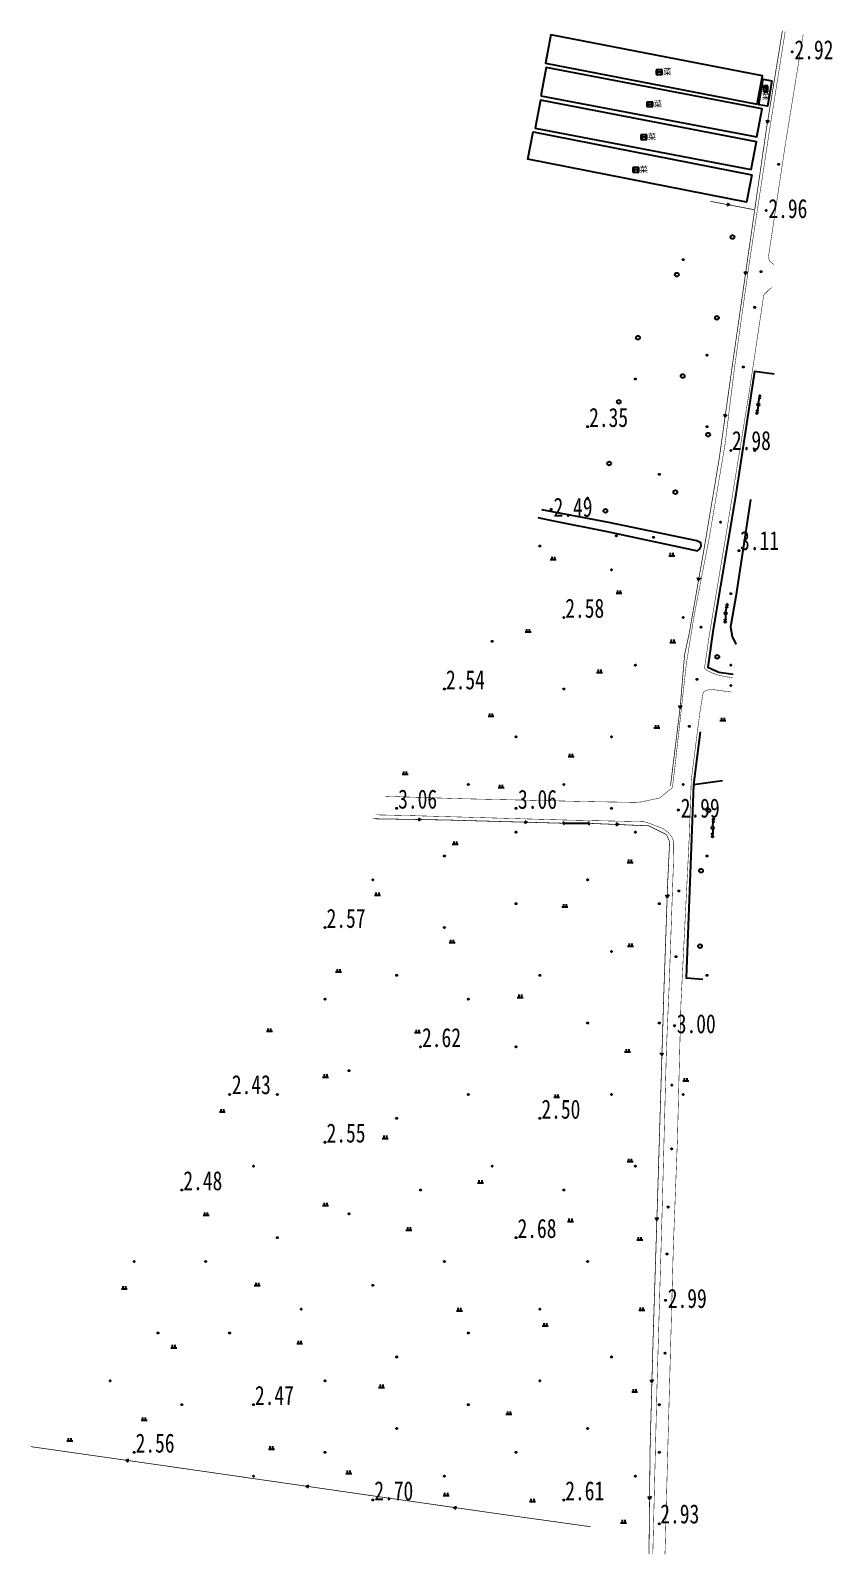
# Model space of a CAD drawing. Header units: metres. Extents: x 494039 to 619385, y 3351420 to 3402703.
# Drawn here: x 517618.3 to 517786.3, y 3367083.5 to 3367403 of the extents above; entities that cross this region are included whole.
import ezdxf
from ezdxf.enums import TextEntityAlignment as Align

# ---------------------------------------------------------------- set-up
doc = ezdxf.new("R2010")
doc.units = ezdxf.units.M
for name, pattern in [('2180', [0]), ('2450', [0]), ('8521', [0]), ('8522', [0]), ('9610', [0])]:
    doc.linetypes.add(name, pattern=pattern)
for name, color, linetype in [('220200', 130, 'Continuous'), ('220900', 130, '2180'), ('261302', 130, 'Continuous'), ('330400', 8, 'Continuous'), ('380202', 8, '2450'), ('420500', 8, 'Continuous'), ('541000', 8, 'Continuous'), ('720100', 8, 'Continuous'), ('760201', 8, '8521'), ('760202', 8, '8522'), ('810100', 8, '9610'), ('810302', 8, 'Continuous'), ('810501', 8, 'Continuous')]:
    doc.layers.add(name, color=color, linetype=linetype)

# ---------------------------------------------------------------- blocks, each defined once
blk = doc.blocks.new('gy')
blk.add_line((0.5, 0), (4, 0))
for points in [[(2.31, 0.41), (3, 0), (2.31, -0.41)], [(3.31, 0.4), (4, 0), (3.31, -0.4)]]:
    blk.add_lwpolyline(points)
blk.add_circle((0, 0), 0.5)
blk = doc.blocks.new('v1')
blk.add_circle((0, 0), 0.8)
blk = doc.blocks.new('vm')
at = {"linetype": 'Continuous'}
for p, q in [((1.25, 0), (-1.25, 0)), ((-0.5, 0), (-0.5, 1.3)), ((0.5, 1.3), (0.5, 0))]:
    blk.add_line(p, q, dxfattribs=at)
blk = doc.blocks.new('mf')
for p, q in [((1.25, 0.95), (-1.25, 0.95)), ((-1.25, 0.95), (-1.25, -0.95)), ((0.5, 0), (-0.5, 0)), ((1.25, -0.95), (1.25, 0.95)), ((-1.25, -0.95), (1.25, -0.95))]:
    blk.add_line(p, q)
at = {"flags": 128}
for points in [[(-1.25, -0.95), (-0.5, 0), (-1.25, 0.95)], [(1.25, -0.95), (0.5, 0), (1.25, 0.95)]]:
    blk.add_lwpolyline(points, dxfattribs=at)
blk = doc.blocks.new('y48')
at = {"layer": '330400'}
blk.add_blockref('mf', (-1.55, 0.01), dxfattribs=at)
blk.add_text('菜', height=2.5).set_placement((0.11, -1.07))
blk = doc.blocks.new('y49')
at = {"layer": '330400', "rotation": 90}
blk.add_blockref('mf', (-0.01, 1.62), dxfattribs=at)
blk.add_text('菜', height=2.5).set_placement((-1.62, -2.76))
blk = doc.blocks.new('zy')
at = {"layer": '261302', "flags": 128}
blk.add_lwpolyline([(-1.04, 0.6), (0, 0), (0, 0), (-1.04, -0.6)], dxfattribs=at)
blk = doc.blocks.new('p_point')
for radius in [0.25, 0.2, 0.15, 0.1, 0.05]:
    blk.add_circle((0, 0), radius)
blk.add_point((0, 0))
blk = doc.blocks.new('1-1&1-2&1-5')
at = {"layer": '220200', "color": 130, "const_width": 0.15, "flags": 128}
for points, elevation in [([(517775.77, 3367402.88), (517772.42, 3367382.27), (517769.77, 3367363.93), (517765.41, 3367333.58), (517762.49, 3367312.88), (517759.32, 3367294), (517756.25, 3367276.55), (517755.29, 3367272.1), (517754.38, 3367261.22), (517752.34, 3367244.62)], 2.67), ([(517769.81, 3367365.4), (517760.68, 3367367.14)], 2.52), ([(517730.19, 3367236.76), (517705.36, 3367237.45), (517690.11, 3367237.71)], 2.96), ([(517750.91, 3367200.36), (517751.75, 3367224.5), (517752.16, 3367232.88), (517751.52, 3367234.35), (517747.8, 3367236.23), (517735.04, 3367236.76)], 2.96), ([(517747.83, 3367083.62), (517748.06, 3367105.5), (517748.7, 3367129.01), (517749.68, 3367159.87), (517750.91, 3367200.36)], 2.83), ([(517735.58, 3367089.31), (517716.57, 3367091.97), (517691.19, 3367095.61), (517650.02, 3367101.56), (517618.35, 3367106.09)], 3.02)]:
    blk.add_lwpolyline(points, dxfattribs=dict(at, elevation=elevation))
at = {"layer": '220900', "color": 130, "linetype": 'Continuous', "elevation": 2.96, "flags": 128}
for points in [[(517730.19, 3367236.76), (517729.81, 3367237.09)], [(517730.19, 3367236.76), (517729.82, 3367236.42)], [(517735.04, 3367236.76), (517735.39, 3367237.15)], [(517735.04, 3367236.76), (517735.4, 3367236.42)]]:
    blk.add_lwpolyline(points, dxfattribs=at)
at = {"layer": '220900', "color": 130, "elevation": 2.96, "flags": 128}
blk.add_lwpolyline([(517730.19, 3367236.76), (517735.04, 3367236.76)], dxfattribs=at)
at = {"layer": '330400', "color": 8, "flags": 128}
for points, elevation in [([(517770.49, 3367387.5), (517771.64, 3367393.45), (517727.27, 3367402.06), (517726.12, 3367396.11)], 2.94), ([(517725.17, 3367389.27), (517770.43, 3367380.65), (517771.55, 3367386.56), (517726.29, 3367395.18)], 2.94), ([(517773.57, 3367392.43), (517772.69, 3367387.06), (517770.87, 3367387.35), (517771.75, 3367392.73)], 2.94), ([(517769.21, 3367373.78), (517770.33, 3367379.61), (517725.09, 3367388.31), (517723.97, 3367382.48)], 2.98), ([(517769.4, 3367372.66), (517768.27, 3367366.94), (517722.45, 3367375.98), (517723.58, 3367381.7)], 2.86)]:
    blk.add_lwpolyline(points, close=True, dxfattribs=dict(at, elevation=elevation))
at = {"layer": '380202', "color": 8, "flags": 128}
for points, elevation in [([(517774.08, 3367330.92), (517769.91, 3367331.49), (517765.85, 3367304.83), (517761.28, 3367277.39), (517760.13, 3367269.51), (517762.45, 3367268.45), (517765.47, 3367268.02)], 3.96), ([(517758.52, 3367255.91), (517757.17, 3367244.92), (517756.76, 3367233.56), (517755.65, 3367204.35), (517759.12, 3367204.1)], 4.48)]:
    blk.add_lwpolyline(points, dxfattribs=dict(at, elevation=elevation))
at = {"layer": '420500', "color": 8, "const_width": 0.1, "flags": 128}
for points, elevation in [([(517752.74, 3367244.24), (517753.27, 3367248.64), (517755.7, 3367270.54), (517757.32, 3367280.46), (517760.43, 3367296.5), (517763.75, 3367316.13), (517765.76, 3367332.38), (517768.81, 3367354.03), (517773.19, 3367382.77), (517776.37, 3367402.78)], 3.25), ([(517780.14, 3367402.17), (517776.36, 3367378.89), (517772.86, 3367355.53)], 3.29), ([(517772.86, 3367355.53), (517773.04, 3367354.66), (517774, 3367353.88)], 3.05), ([(517773.52, 3367349.07), (517772.68, 3367348.33), (517771.88, 3367347.53), (517768.89, 3367327.59), (517764.3, 3367299.25), (517760.52, 3367276.55), (517759.45, 3367269.19), (517760.12, 3367268.73), (517761.93, 3367267.91), (517764, 3367267.47), (517765.39, 3367267.25)], 2.86), ([(517765.1, 3367264.27), (517760.95, 3367264.83), (517759.87, 3367264.64), (517759.18, 3367264.22), (517758.45, 3367259.72), (517756.69, 3367245.87), (517756.27, 3367233.95), (517754.51, 3367198.66)], 3.02), ([(517752.04, 3367202.37), (517752.98, 3367229.26), (517753, 3367232.9), (517752.62, 3367233.9), (517751.87, 3367234.83), (517750.72, 3367235.67), (517747.71, 3367236.83), (517746.71, 3367237.1), (517730.88, 3367237.43), (517697.96, 3367238.37), (517690.56, 3367238.53)], 3.17), ([(517748.63, 3367083.6), (517749.5, 3367118.39), (517750.55, 3367154.24), (517751.49, 3367189.52), (517752.04, 3367202.37)], 3.22), ([(517754.51, 3367198.66), (517753.79, 3367170.53), (517752.93, 3367147.99), (517751.92, 3367111.07), (517751.18, 3367083.53)], 3.1)]:
    blk.add_lwpolyline(points, dxfattribs=dict(at, elevation=elevation))
at = {"layer": '720100', "color": 8}
for p in [(517777.82, 3367398.49, 2.92), (517772.36, 3367365.2, 2.96), (517771.3, 3367352.39, 2.93), (517767.58, 3367332.42, 2.96), (517727.35, 3367302.58, 2.49), (517762.81, 3367299.87, 3), (517740.98, 3367297.03, 2.37), (517748.79, 3367296.7, 2.31), (517758.72, 3367277.87, 2.9), (517757.9, 3367266.95, 2.95), (517764.97, 3367265.66, 2.96), (517756.29, 3367257.09, 2.97), (517753.99, 3367239.54, 2.99), (517754.09, 3367222.56, 2.97), (517753.49, 3367208.79, 2.97), (517753.17, 3367194.32, 3), (517752.62, 3367181.88, 2.96), (517752.57, 3367168.52, 2.97), (517751.84, 3367156.31, 2.96), (517751.61, 3367146.48, 2.99), (517751.29, 3367136.75, 2.99), (517751.19, 3367125.68, 2.94)]:
    blk.add_point(p, dxfattribs=at)
at = {"layer": '720100', "color": 8, "linetype": 'Continuous', "lineweight": 0}
for p in [(517774.98, 3367374.9, 2.91), (517754.98, 3367354.9, 2.21), (517769.98, 3367344.9, 2.94), (517759.98, 3367334.9, 2.53), (517744.98, 3367329.9, 2.56), (517734.98, 3367319.9, 2.35), (517759.98, 3367319.9, 2.59), (517764.98, 3367314.9, 2.98), (517769.98, 3367314.9, 2.95), (517749.98, 3367309.9, 2.21), (517734.98, 3367304.9, 2.22), (517724.98, 3367294.9, 2.29), (517766.7, 3367293.92, 3.11), (517739.98, 3367289.9, 2.34), (517764.98, 3367284.9, 3.1), (517729.98, 3367279.9, 2.58), (517754.98, 3367279.9, 2.9), (517714.98, 3367274.9, 2.44), (517744.98, 3367269.9, 2.54), (517764.98, 3367269.9, 2.99), (517704.98, 3367264.9, 2.54), (517729.98, 3367264.9, 2.42), (517719.98, 3367254.9, 2.45), (517739.98, 3367254.9, 2.41), (517709.98, 3367244.9, 2.41), (517729.98, 3367244.9, 2.51), (517754.98, 3367244.9, 2.95), (517694.98, 3367239.9, 3.06), (517719.98, 3367239.9, 3.06), (517739.98, 3367239.9, 2.97), (517719.98, 3367234.9, 2.57), (517744.98, 3367234.9, 2.55), (517704.98, 3367229.9, 2.52), (517759.98, 3367229.9, 2.87), (517689.98, 3367224.9, 2.67), (517734.98, 3367224.9, 2.54), (517719.98, 3367219.9, 2.38), (517749.98, 3367219.9, 2.64), (517679.98, 3367214.9, 2.57), (517704.98, 3367214.9, 2.45), (517739.98, 3367209.9, 2.65), (517694.98, 3367204.9, 2.37), (517724.98, 3367204.9, 2.58), (517759.98, 3367204.9, 2.93), (517679.98, 3367199.9, 2.57), (517709.98, 3367199.9, 2.5), (517734.98, 3367194.9, 2.48), (517749.98, 3367194.9, 2.51), (517699.98, 3367189.9, 2.62), (517719.98, 3367189.9, 2.4), (517684.98, 3367184.9, 2.3), (517659.98, 3367179.9, 2.43), (517669.98, 3367179.9, 2.32), (517709.98, 3367179.9, 2.5), (517739.98, 3367179.9, 2.62), (517754.98, 3367179.9, 2.97), (517694.98, 3367174.9, 2.38), (517724.98, 3367174.9, 2.5), (517679.98, 3367169.9, 2.55), (517664.98, 3367164.9, 2.39), (517714.98, 3367164.9, 2.5), (517744.98, 3367164.9, 2.65), (517649.98, 3367159.9, 2.48), (517699.98, 3367159.9, 2.51), (517729.98, 3367159.9, 2.46), (517684.98, 3367154.9, 2.44), (517669.98, 3367149.9, 2.27), (517719.98, 3367149.9, 2.68), (517639.98, 3367144.9, 2.41), (517654.98, 3367144.9, 2.44), (517704.98, 3367144.9, 2.54), (517734.98, 3367144.9, 2.44), (517689.98, 3367139.9, 2.44), (517674.98, 3367134.9, 2.34), (517724.98, 3367134.9, 2.63), (517644.98, 3367129.9, 2.38), (517659.98, 3367129.9, 2.44), (517709.98, 3367129.9, 2.49), (517694.98, 3367124.9, 2.51), (517739.98, 3367124.9, 2.58), (517634.98, 3367119.9, 2.47), (517679.98, 3367119.9, 2.36), (517724.98, 3367119.9, 2.55), (517649.98, 3367114.9, 2.35), (517664.98, 3367114.9, 2.47), (517709.98, 3367114.9, 2.52), (517749.98, 3367114.9, 2.9), (517694.98, 3367109.9, 2.48), (517734.98, 3367109.9, 2.5), (517639.98, 3367104.9, 2.56), (517679.98, 3367104.9, 2.28), (517719.98, 3367104.9, 2.41), (517749.98, 3367104.9, 2.93), (517664.98, 3367099.9, 2.23), (517704.98, 3367099.9, 2.54), (517744.98, 3367099.9, 2.52), (517689.98, 3367094.9, 2.7), (517729.98, 3367094.9, 2.61), (517749.98, 3367089.9, 2.93)]:
    blk.add_point(p, dxfattribs=at)
at = {"layer": '760201', "color": 8, "flags": 128}
for points, elevation in [([(517769.11, 3367304.65), (517767.85, 3367296.28), (517765.99, 3367284.31), (517764.88, 3367277.92), (517765.24, 3367275.94), (517765.95, 3367274.48), (517766.09, 3367274.28)], 2.94), ([(517724.53, 3367300.83), (517727.86, 3367300.18), (517739.04, 3367297.9), (517757.99, 3367293.86), (517758.48, 3367294.29), (517758.76, 3367294.83), (517758.68, 3367295.58), (517757.85, 3367295.98), (517739.41, 3367299.78), (517725.4, 3367302.44)], 3.09)]:
    blk.add_lwpolyline(points, dxfattribs=dict(at, elevation=elevation))
at = {"layer": '760202', "color": 8, "const_width": 0.1, "elevation": 3.17, "flags": 128}
blk.add_lwpolyline([(517692.68, 3367242.42), (517708.61, 3367241.91), (517736.38, 3367241.28), (517744.94, 3367241.15), (517746.15, 3367241.23), (517750.05, 3367242.06), (517752.74, 3367244.24)], dxfattribs=at)
at = {"layer": '810100', "color": 8, "elevation": 4.22, "flags": 128}
blk.add_lwpolyline([(517757.17, 3367244.92), (517763.25, 3367245.71)], dxfattribs=at)
at = {"color": 8, "linetype": 'Continuous', "xscale": 0.5, "yscale": 0.5, "zscale": 0.5}
for name, p in [('y48', (517750.74, 3367394.19)), ('y49', (517772.29, 3367389.9)), ('y48', (517748.77, 3367387.46)), ('y48', (517747.53, 3367380.6)), ('y48', (517745.82, 3367373.75))]:
    blk.add_blockref(name, p, dxfattribs=at)
at = {"layer": '261302', "color": 130, "linetype": 'Continuous', "xscale": 0.5, "yscale": 0.5, "zscale": 0.5}
for p, rotation in [((517772.64, 3367383.62, 2.67), 260.9887416329726), ((517764.68, 3367366.37, 2.52), 349.2257724712068), ((517768.04, 3367351.9, 2.67), 261.8251571858175), ((517763.77, 3367321.93, 2.67), 261.9880563373695), ((517758.21, 3367287.71, 2.67), 260.0337734310799), ((517754.34, 3367260.91, 2.67), 263.0197016289171), ((517700.07, 3367237.54, 2.96), 358.9979888262628), ((517722.31, 3367236.98, 2.96), 358.4114348744474), ((517741.42, 3367236.5, 2.96), 357.5867799549318), ((517751.64, 3367221.23, 2.96), 268.0163528375373), ((517750.54, 3367188.12, 2.83), 278.3095719845284), ((517749.48, 3367153.58, 2.83), 268.1930169790151), ((517748.44, 3367119.59, 2.83), 268.4238687523177), ((517638.33, 3367103.23, 3.02), 171.853770329361), ((517676.02, 3367097.8, 3.02), 171.7773290489651), ((517747.95, 3367095.1, 2.83), 269.417588888038), ((517706.96, 3367093.35, 3.02), 171.845991307121)]:
    blk.add_blockref('zy', p, dxfattribs=dict(at, rotation=rotation))
at = {"layer": '541000', "color": 8, "linetype": 'Continuous', "xscale": 0.5, "yscale": 0.5, "zscale": 0.5}
for p, rotation in [((517770.76, 3367324.53), 81.027631256902), ((517770.76, 3367324.53), 261.0797068077406), ((517763.89, 3367280.76), 266.5528615807263), ((517763.89, 3367280.76), 81.07970680774056), ((517761.19, 3367235.81), 267.7718177849688), ((517761.19, 3367235.81), 86.55286158072634)]:
    blk.add_blockref('gy', p, dxfattribs=dict(at, rotation=rotation))
at = {"layer": '720100', "color": 8, "linetype": 'Continuous', "xscale": 0.5, "yscale": 0.5, "zscale": 0.5}
for p in [(517777.82, 3367398.49, 2.92), (517772.36, 3367365.2, 2.96), (517771.3, 3367352.39, 2.93), (517767.58, 3367332.42, 2.96), (517727.35, 3367302.58, 2.49), (517762.81, 3367299.87, 3), (517740.98, 3367297.03, 2.37), (517748.79, 3367296.7, 2.31), (517758.72, 3367277.87, 2.9), (517757.9, 3367266.95, 2.95), (517764.97, 3367265.66, 2.96), (517756.29, 3367257.09, 2.97), (517753.99, 3367239.54, 2.99), (517754.09, 3367222.56, 2.97), (517753.49, 3367208.79, 2.97), (517753.17, 3367194.32, 3), (517752.62, 3367181.88, 2.96), (517752.57, 3367168.52, 2.97), (517751.84, 3367156.31, 2.96), (517751.61, 3367146.48, 2.99), (517751.29, 3367136.75, 2.99), (517751.19, 3367125.68, 2.94)]:
    blk.add_blockref('p_point', p, dxfattribs=at)
at = {"layer": '720100', "color": 8, "linetype": 'Continuous', "lineweight": 0, "xscale": 0.5, "yscale": 0.5, "zscale": 0.5}
for p in [(517774.98, 3367374.9, 2.91), (517754.98, 3367354.9, 2.21), (517769.98, 3367344.9, 2.94), (517759.98, 3367334.9, 2.53), (517744.98, 3367329.9, 2.56), (517734.98, 3367319.9, 2.35), (517759.98, 3367319.9, 2.59), (517764.98, 3367314.9, 2.98), (517769.98, 3367314.9, 2.95), (517749.98, 3367309.9, 2.21), (517734.98, 3367304.9, 2.22), (517724.98, 3367294.9, 2.29), (517766.7, 3367293.92, 3.11), (517739.98, 3367289.9, 2.34), (517764.98, 3367284.9, 3.1), (517729.98, 3367279.9, 2.58), (517754.98, 3367279.9, 2.9), (517714.98, 3367274.9, 2.44), (517744.98, 3367269.9, 2.54), (517764.98, 3367269.9, 2.99), (517704.98, 3367264.9, 2.54), (517729.98, 3367264.9, 2.42), (517719.98, 3367254.9, 2.45), (517739.98, 3367254.9, 2.41), (517709.98, 3367244.9, 2.41), (517729.98, 3367244.9, 2.51), (517754.98, 3367244.9, 2.95), (517694.98, 3367239.9, 3.06), (517719.98, 3367239.9, 3.06), (517739.98, 3367239.9, 2.97), (517719.98, 3367234.9, 2.57), (517744.98, 3367234.9, 2.55), (517704.98, 3367229.9, 2.52), (517759.98, 3367229.9, 2.87), (517689.98, 3367224.9, 2.67), (517734.98, 3367224.9, 2.54), (517719.98, 3367219.9, 2.38), (517749.98, 3367219.9, 2.64), (517679.98, 3367214.9, 2.57), (517704.98, 3367214.9, 2.45), (517739.98, 3367209.9, 2.65), (517694.98, 3367204.9, 2.37), (517724.98, 3367204.9, 2.58), (517759.98, 3367204.9, 2.93), (517679.98, 3367199.9, 2.57), (517709.98, 3367199.9, 2.5), (517734.98, 3367194.9, 2.48), (517749.98, 3367194.9, 2.51), (517699.98, 3367189.9, 2.62), (517719.98, 3367189.9, 2.4), (517684.98, 3367184.9, 2.3), (517659.98, 3367179.9, 2.43), (517669.98, 3367179.9, 2.32), (517709.98, 3367179.9, 2.5), (517739.98, 3367179.9, 2.62), (517754.98, 3367179.9, 2.97), (517694.98, 3367174.9, 2.38), (517724.98, 3367174.9, 2.5), (517679.98, 3367169.9, 2.55), (517664.98, 3367164.9, 2.39), (517714.98, 3367164.9, 2.5), (517744.98, 3367164.9, 2.65), (517649.98, 3367159.9, 2.48), (517699.98, 3367159.9, 2.51), (517729.98, 3367159.9, 2.46), (517684.98, 3367154.9, 2.44), (517669.98, 3367149.9, 2.27), (517719.98, 3367149.9, 2.68), (517639.98, 3367144.9, 2.41), (517654.98, 3367144.9, 2.44), (517704.98, 3367144.9, 2.54), (517734.98, 3367144.9, 2.44), (517689.98, 3367139.9, 2.44), (517674.98, 3367134.9, 2.34), (517724.98, 3367134.9, 2.63), (517644.98, 3367129.9, 2.38), (517659.98, 3367129.9, 2.44), (517709.98, 3367129.9, 2.49), (517694.98, 3367124.9, 2.51), (517739.98, 3367124.9, 2.58), (517634.98, 3367119.9, 2.47), (517679.98, 3367119.9, 2.36), (517724.98, 3367119.9, 2.55), (517649.98, 3367114.9, 2.35), (517664.98, 3367114.9, 2.47), (517709.98, 3367114.9, 2.52), (517749.98, 3367114.9, 2.9), (517694.98, 3367109.9, 2.48), (517734.98, 3367109.9, 2.5), (517639.98, 3367104.9, 2.56), (517679.98, 3367104.9, 2.28), (517719.98, 3367104.9, 2.41), (517749.98, 3367104.9, 2.93), (517664.98, 3367099.9, 2.23), (517704.98, 3367099.9, 2.54), (517744.98, 3367099.9, 2.52), (517689.98, 3367094.9, 2.7), (517729.98, 3367094.9, 2.61), (517749.98, 3367089.9, 2.93)]:
    blk.add_blockref('p_point', p, dxfattribs=at)
at = {"layer": '810302', "color": 8, "linetype": 'Continuous', "xscale": 0.5, "yscale": 0.5, "zscale": 0.5}
for p in [(517727.79, 3367291.96, 1.6), (517752.6, 3367292.78, 1.6), (517741.55, 3367284.91, 1.6), (517722.5, 3367276.79, 1.6), (517752.82, 3367274.61, 4.28), (517737.49, 3367268.33, 1.6), (517714.74, 3367259.15, 1.6), (517763.31, 3367258.23, 3.88), (517749.49, 3367256.68, 1.6), (517731.5, 3367250.69, 1.6), (517696.75, 3367246.98, 1.6), (517716.86, 3367244.16, 1.6), (517707.26, 3367232.31, 2.04), (517743.88, 3367228.5, 1.6), (517690.96, 3367221.62, 2.04), (517730.23, 3367219.18, 1.6), (517706.59, 3367211.68, 2.04), (517743.98, 3367210.93, 1.6), (517682.8, 3367205.56, 2.04), (517720.87, 3367200.2, 1.6), (517668.33, 3367193.12, 2.04), (517699.35, 3367192.81, 2.04), (517743.36, 3367188.78, 1.6), (517680.1, 3367183.5, 2.04), (517755.52, 3367182.67, 2.04), (517728.49, 3367179.25, 1.6), (517658.46, 3367176.2, 2.04), (517692.6, 3367170.64, 2.04), (517743.86, 3367165.78, 1.6), (517712.54, 3367161.33, 2.04), (517680.1, 3367156.56, 2.04), (517655.06, 3367154.53, 2.04), (517731.39, 3367153.25, 2.04), (517697.55, 3367151.42, 2.04), (517745.9, 3367149.37), (517665.77, 3367139.81, 2.04), (517637.93, 3367139.08), (517708.11, 3367134.52, 2.04), (517746.31, 3367134.62, 2.04), (517726.1, 3367131.34, 2.04), (517648.29, 3367126.76, 2.04), (517674.66, 3367127.64, 1.9), (517691.82, 3367118.44, 1.9), (517744.83, 3367117.48, 1.9), (517642.07, 3367111.55, 1.9), (517718.48, 3367112.82, 1.9), (517626.51, 3367107.21, 1.9), (517668.74, 3367105.52, 1.9), (517684.95, 3367100.41, 1.9), (517705.35, 3367095.78, 1.9), (517723.43, 3367094.51, 1.9), (517742.5, 3367090.07, 1.9)]:
    blk.add_blockref('vm', p, dxfattribs=at)
at = {"layer": '810501', "color": 8, "linetype": 'Continuous', "xscale": 0.5, "yscale": 0.5, "zscale": 0.5}
for p in [(517765.32, 3367359.65, 2.82), (517753.67, 3367351.77, 2.82), (517762.06, 3367342.7, 2.82), (517745.52, 3367338.55, 2.82), (517754.9, 3367330.51, 2.82), (517741.5, 3367325.1, 2.82), (517760.23, 3367318.23, 2.82), (517739.49, 3367312.19, 2.82), (517753.35, 3367306.16, 2.82), (517738.7, 3367302.27, 2.82), (517762.13, 3367271.66, 3.88), (517760.3, 3367239.45, 4.13), (517758.74, 3367226.82, 4.13), (517758.53, 3367211, 4.13)]:
    blk.add_blockref('v1', p, dxfattribs=at)
at = {"layer": '720100', "color": 8, "width": 0.75}
for s, p in [('2.92', (517778.3, 3367398.91, 2.92)), ('2.96', (517772.84, 3367365.62, 2.96)), ('2.49', (517727.83, 3367303.01, 2.49)), ('2.99', (517754.48, 3367239.96, 2.99)), ('3.00', (517753.65, 3367194.75, 3)), ('2.99', (517751.77, 3367137.17, 2.99))]:
    blk.add_text(s, height=4, dxfattribs=at).set_placement(p, align=Align.MIDDLE_LEFT)
at = {"layer": '720100', "color": 8, "linetype": 'Continuous', "lineweight": 0, "width": 0.75}
for s, p in [('2.35', (517735.29, 3367319.84, 2.35)), ('2.98', (517765.2, 3367315, 2.98)), ('2.58', (517730.29, 3367279.84, 2.58)), ('2.54', (517705.29, 3367264.84, 2.54)), ('3.06', (517695.29, 3367239.84, 3.06)), ('3.06', (517720.39, 3367239.79, 3.06)), ('2.57', (517680.29, 3367214.84, 2.57)), ('2.62', (517700.29, 3367189.84, 2.62)), ('2.43', (517660.45, 3367179.98, 2.43)), ('2.50', (517725.29, 3367174.84, 2.5)), ('2.55', (517680.29, 3367169.84, 2.55)), ('2.48', (517650.29, 3367159.84, 2.48)), ('2.68', (517720.29, 3367149.84, 2.68)), ('2.47', (517665.29, 3367114.84, 2.47)), ('2.56', (517640.29, 3367104.84, 2.56)), ('2.70', (517690.29, 3367094.84, 2.7)), ('2.61', (517730.29, 3367094.84, 2.61)), ('2.93', (517750.2, 3367090, 2.93))]:
    blk.add_text(s, height=4, dxfattribs=at).set_placement(p)
at = {"layer": '720100', "color": 8, "width": 0.75}
blk.add_text('3.11', height=4, dxfattribs=at).set_placement((517766.91, 3367294.02, 3.11))

msp = doc.modelspace()

# ---------------------------------------------------------------- block references
msp.add_blockref('1-1&1-2&1-5', (0, 0))

doc.saveas('drawing.dxf')
